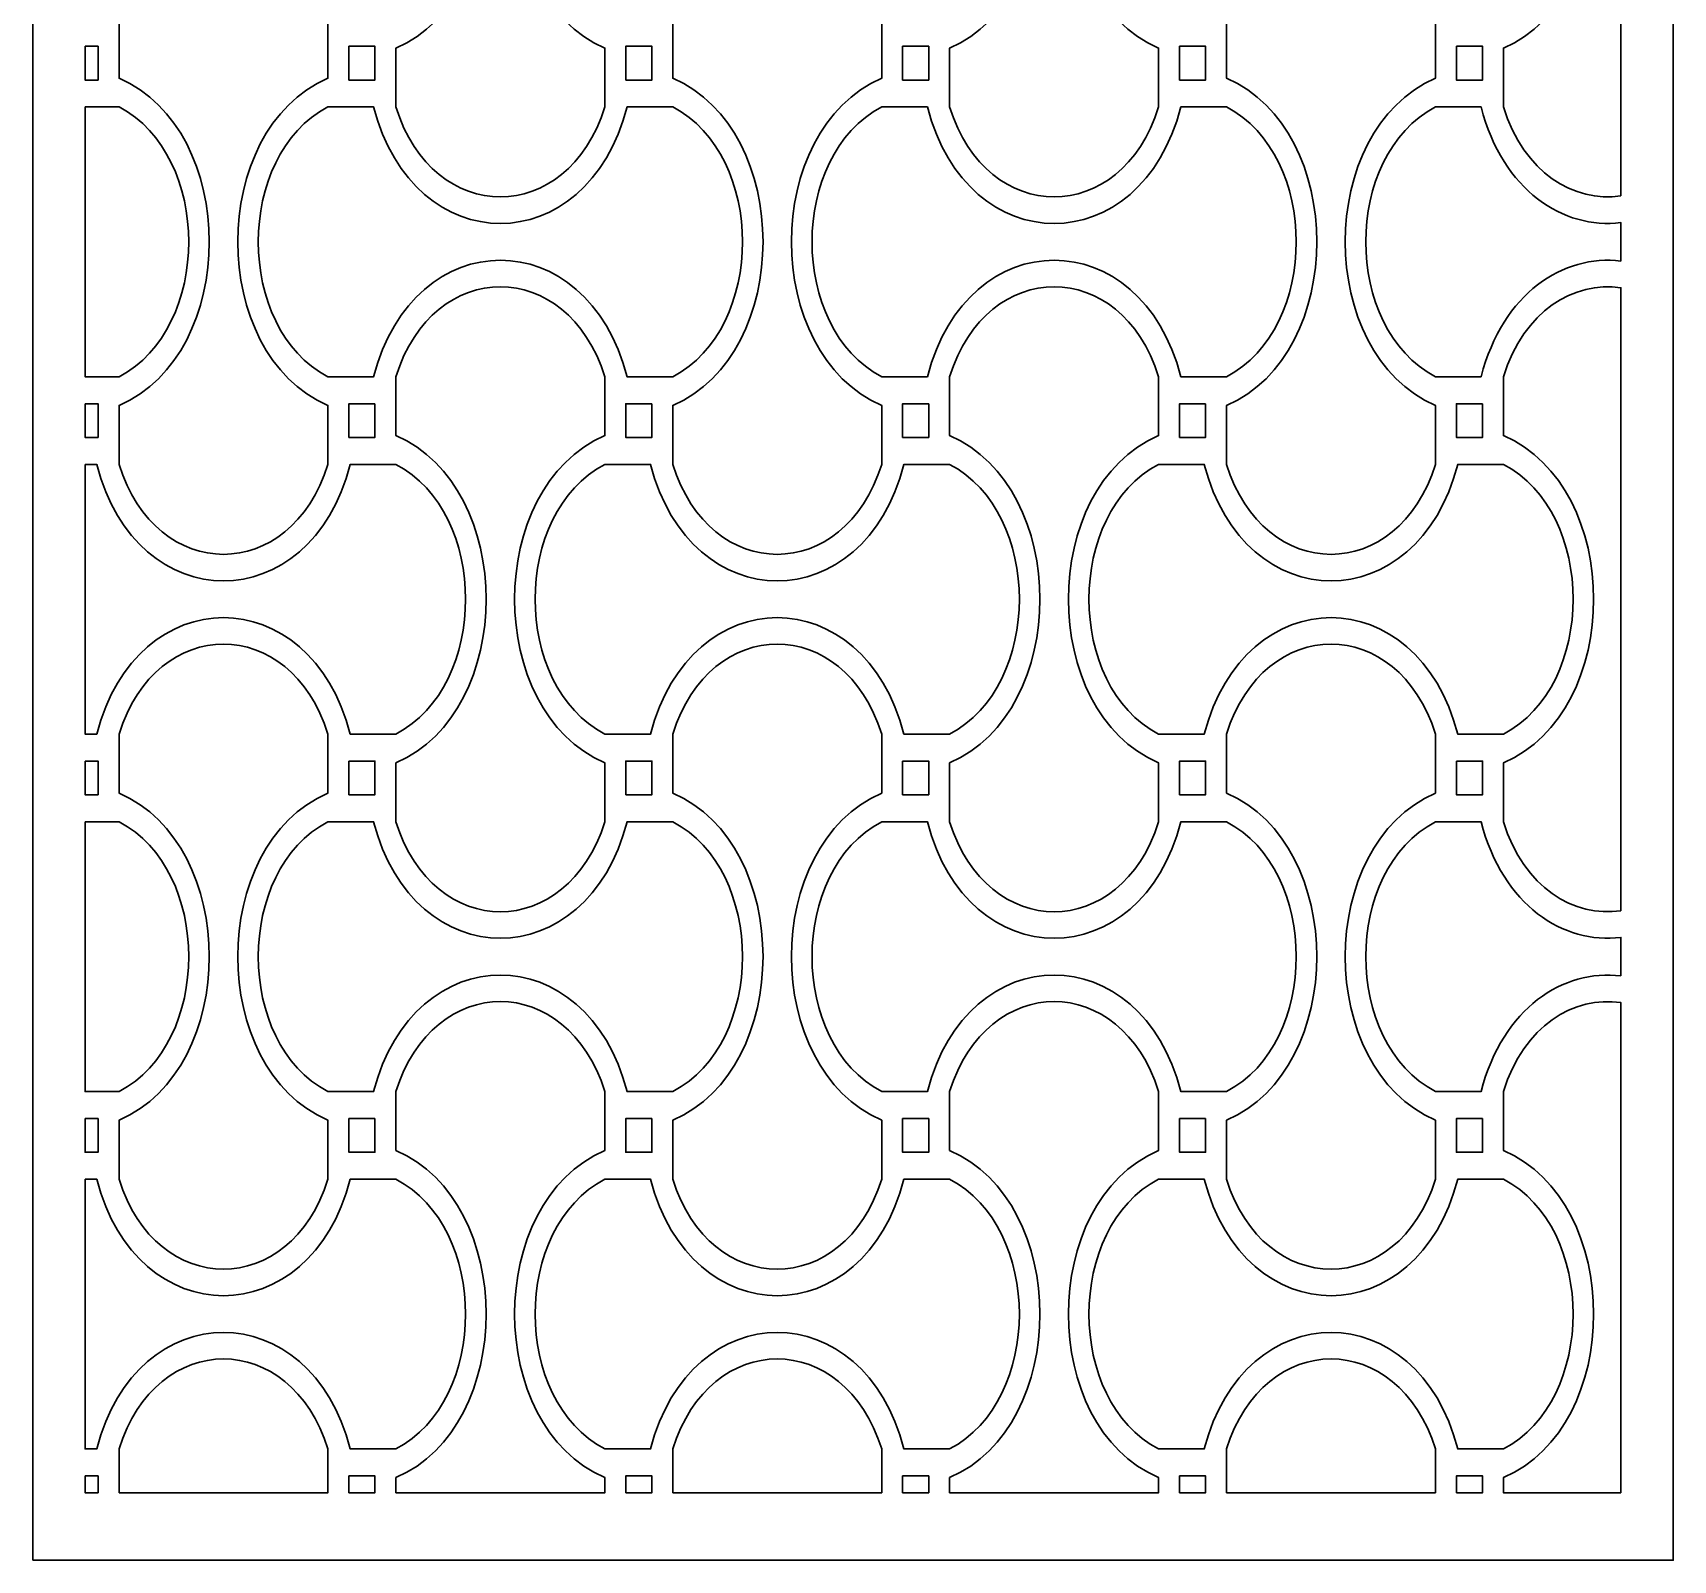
# Model space of a CAD drawing. Header units: centimetres. Extents: x -27 to -22.3, y -9 to 9.
# Drawn here: x -26.999 to -22.266, y -9 to -4.592 of the extents above; entities that cross this region are included whole.
import ezdxf

# ---------------------------------------------------------------- set-up
doc = ezdxf.new("R2010")
doc.units = ezdxf.units.CM
doc.header["$MEASUREMENT"] = 0
doc.layers.add('layer 1', color=7, linetype='Continuous')

msp = doc.modelspace()

# ---------------------------------------------------------------- linework, layer by layer
at = {"layer": 'layer 1', "color": 250, "lineweight": 30}
for points, knots in [([(-26.99915, -9.00021), (-26.99915, -9.00021), (-26.99915, 9.00076), (-26.99915, 9.00076), (-26.99915, 9.00076), (-26.99915, 9.00076), (-22.26579, 9.00076), (-22.26579, 9.00076), (-22.26579, 9.00076), (-22.26579, 9.00076), (-22.26579, -9.00021), (-22.26579, -9.00021), (-22.26579, -9.00021), (-22.26579, -9.00021), (-26.99915, -9.00021), (-26.99915, -9.00021)], [0, 0, 0, 0, 0.2, 0.2, 0.2, 0.2, 0.4, 0.4, 0.4, 0.4, 0.6, 0.6, 0.6, 0.6, 1, 1, 1, 1]), ([(-25.3485, -4.80647), (-25.3485, -4.80647), (-25.3485, -4.63638), (-25.3485, -4.63638), (-25.3485, -4.63638), (-25.6957, -4.48737), (-25.6957, -3.84118), (-25.3485, -3.69218), (-25.3485, -3.69218), (-25.3485, -3.69218), (-25.3485, -3.52208), (-25.3485, -3.52208), (-25.3485, -3.52208), (-25.45662, -3.17594), (-25.84336, -3.17594), (-25.95148, -3.52208), (-25.95148, -3.52208), (-25.95148, -3.52208), (-25.95148, -3.69218), (-25.95148, -3.69218), (-25.95148, -3.69218), (-25.60428, -3.84118), (-25.60428, -4.48737), (-25.95148, -4.63638), (-25.95148, -4.63638), (-25.95148, -4.63638), (-25.95148, -4.80647), (-25.95148, -4.80647), (-25.95148, -4.80647), (-25.95148, -4.80647), (-25.95148, -4.80647), (-25.95148, -4.80647), (-25.95148, -4.80647), (-25.84336, -5.15261), (-25.45662, -5.15262), (-25.3485, -4.80647)], [0, 0, 0, 0, 0.1, 0.1, 0.1, 0.1, 0.2, 0.2, 0.2, 0.2, 0.3, 0.3, 0.3, 0.3, 0.4, 0.4, 0.4, 0.4, 0.5, 0.5, 0.5, 0.5, 0.6, 0.6, 0.6, 0.6, 0.7, 0.7, 0.7, 0.7, 0.8, 0.8, 0.8, 0.8, 1, 1, 1, 1]), ([(-23.75062, -4.80647), (-23.75062, -4.80647), (-23.75062, -4.63638), (-23.75062, -4.63638), (-23.75062, -4.63638), (-24.09781, -4.48737), (-24.09781, -3.84118), (-23.75062, -3.69218), (-23.75062, -3.69218), (-23.75062, -3.69218), (-23.75062, -3.52208), (-23.75062, -3.52208), (-23.75062, -3.52208), (-23.85874, -3.17594), (-24.24547, -3.17594), (-24.35359, -3.52208), (-24.35359, -3.52208), (-24.35359, -3.52208), (-24.35359, -3.69218), (-24.35359, -3.69218), (-24.35359, -3.69218), (-24.00639, -3.84118), (-24.00639, -4.48737), (-24.35359, -4.63638), (-24.35359, -4.63638), (-24.35359, -4.63638), (-24.35359, -4.80647), (-24.35359, -4.80647), (-24.35359, -4.80647), (-24.35359, -4.80647), (-24.35359, -4.80647), (-24.35359, -4.80647), (-24.35359, -4.80647), (-24.24547, -5.15261), (-23.85874, -5.15262), (-23.75062, -4.80647)], [0, 0, 0, 0, 0.1, 0.1, 0.1, 0.1, 0.2, 0.2, 0.2, 0.2, 0.3, 0.3, 0.3, 0.3, 0.4, 0.4, 0.4, 0.4, 0.5, 0.5, 0.5, 0.5, 0.6, 0.6, 0.6, 0.6, 0.7, 0.7, 0.7, 0.7, 0.8, 0.8, 0.8, 0.8, 1, 1, 1, 1]), ([(-22.41653, -5.06335), (-22.41653, -5.06335), (-22.41653, -3.26521), (-22.41653, -3.26521), (-22.41653, -3.26521), (-22.55203, -3.2458), (-22.69614, -3.3314), (-22.75571, -3.52208), (-22.75571, -3.52208), (-22.75571, -3.52208), (-22.75571, -3.69218), (-22.75571, -3.69218), (-22.75571, -3.69218), (-22.40851, -3.84118), (-22.40851, -4.48737), (-22.75571, -4.63638), (-22.75571, -4.63638), (-22.75571, -4.63638), (-22.75571, -4.80647), (-22.75571, -4.80647), (-22.75571, -4.80647), (-22.75571, -4.80647), (-22.75571, -4.80647), (-22.75571, -4.80647), (-22.75571, -4.80647), (-22.69614, -4.99715), (-22.55203, -5.08276), (-22.41653, -5.06335)], [0, 0, 0, 0, 0.125, 0.125, 0.125, 0.125, 0.25, 0.25, 0.25, 0.25, 0.375, 0.375, 0.375, 0.375, 0.5, 0.5, 0.5, 0.5, 0.625, 0.625, 0.625, 0.625, 0.75, 0.75, 0.75, 0.75, 1, 1, 1, 1]), ([(-26.75042, -4.55349), (-26.75042, -4.55349), (-26.75042, -4.72358), (-26.75042, -4.72358), (-26.75042, -4.72358), (-26.40322, -4.87259), (-26.40322, -5.51878), (-26.75042, -5.66778), (-26.75042, -5.66778), (-26.75042, -5.66778), (-26.75042, -5.83788), (-26.75042, -5.83788), (-26.75042, -5.83788), (-26.6423, -6.18402), (-26.25557, -6.18402), (-26.14745, -5.83788), (-26.14745, -5.83788), (-26.14745, -5.83788), (-26.14745, -5.83788), (-26.14745, -5.83788), (-26.14745, -5.83788), (-26.14745, -5.83788), (-26.14745, -5.66778), (-26.14745, -5.66778), (-26.14745, -5.66778), (-26.49464, -5.51878), (-26.49464, -4.87259), (-26.14745, -4.72358), (-26.14745, -4.72358), (-26.14745, -4.72358), (-26.14745, -4.55349), (-26.14745, -4.55349), (-26.14745, -4.55349), (-26.25557, -4.20734), (-26.6423, -4.20735), (-26.75042, -4.55349)], [0, 0, 0, 0, 0.1, 0.1, 0.1, 0.1, 0.2, 0.2, 0.2, 0.2, 0.3, 0.3, 0.3, 0.3, 0.4, 0.4, 0.4, 0.4, 0.5, 0.5, 0.5, 0.5, 0.6, 0.6, 0.6, 0.6, 0.7, 0.7, 0.7, 0.7, 0.8, 0.8, 0.8, 0.8, 1, 1, 1, 1]), ([(-25.15254, -4.55349), (-25.15254, -4.55349), (-25.15254, -4.72358), (-25.15254, -4.72358), (-25.15254, -4.72358), (-24.80534, -4.87259), (-24.80534, -5.51878), (-25.15254, -5.66778), (-25.15254, -5.66778), (-25.15254, -5.66778), (-25.15254, -5.83788), (-25.15254, -5.83788), (-25.15254, -5.83788), (-25.04442, -6.18402), (-24.65768, -6.18402), (-24.54956, -5.83788), (-24.54956, -5.83788), (-24.54956, -5.83788), (-24.54956, -5.83788), (-24.54956, -5.83788), (-24.54956, -5.83788), (-24.54956, -5.83788), (-24.54956, -5.66778), (-24.54956, -5.66778), (-24.54956, -5.66778), (-24.89676, -5.51878), (-24.89676, -4.87259), (-24.54956, -4.72358), (-24.54956, -4.72358), (-24.54956, -4.72358), (-24.54956, -4.55349), (-24.54956, -4.55349), (-24.54956, -4.55349), (-24.65768, -4.20734), (-25.04442, -4.20735), (-25.15254, -4.55349)], [0, 0, 0, 0, 0.1, 0.1, 0.1, 0.1, 0.2, 0.2, 0.2, 0.2, 0.3, 0.3, 0.3, 0.3, 0.4, 0.4, 0.4, 0.4, 0.5, 0.5, 0.5, 0.5, 0.6, 0.6, 0.6, 0.6, 0.7, 0.7, 0.7, 0.7, 0.8, 0.8, 0.8, 0.8, 1, 1, 1, 1]), ([(-23.55465, -4.55349), (-23.55465, -4.55349), (-23.55465, -4.72358), (-23.55465, -4.72358), (-23.55465, -4.72358), (-23.20745, -4.87259), (-23.20745, -5.51878), (-23.55465, -5.66778), (-23.55465, -5.66778), (-23.55465, -5.66778), (-23.55465, -5.83788), (-23.55465, -5.83788), (-23.55465, -5.83788), (-23.44653, -6.18402), (-23.05979, -6.18402), (-22.95167, -5.83788), (-22.95167, -5.83788), (-22.95167, -5.83788), (-22.95167, -5.83788), (-22.95167, -5.83788), (-22.95167, -5.83788), (-22.95167, -5.83788), (-22.95167, -5.66778), (-22.95167, -5.66778), (-22.95167, -5.66778), (-23.29887, -5.51878), (-23.29887, -4.87259), (-22.95167, -4.72358), (-22.95167, -4.72358), (-22.95167, -4.72358), (-22.95167, -4.55349), (-22.95167, -4.55349), (-22.95167, -4.55349), (-23.05979, -4.20734), (-23.44653, -4.20735), (-23.55465, -4.55349)], [0, 0, 0, 0, 0.1, 0.1, 0.1, 0.1, 0.2, 0.2, 0.2, 0.2, 0.3, 0.3, 0.3, 0.3, 0.4, 0.4, 0.4, 0.4, 0.5, 0.5, 0.5, 0.5, 0.6, 0.6, 0.6, 0.6, 0.7, 0.7, 0.7, 0.7, 0.8, 0.8, 0.8, 0.8, 1, 1, 1, 1]), ([(-26.84841, -4.63133), (-26.84841, -4.63133), (-26.84841, -4.72863), (-26.84841, -4.72863), (-26.84841, -4.72863), (-26.84841, -4.72863), (-26.81072, -4.72863), (-26.81072, -4.72863), (-26.81072, -4.72863), (-26.81072, -4.72863), (-26.81072, -4.63133), (-26.81072, -4.63133), (-26.81072, -4.63133), (-26.81072, -4.63133), (-26.84841, -4.63133), (-26.84841, -4.63133)], [0, 0, 0, 0, 0.2, 0.2, 0.2, 0.2, 0.4, 0.4, 0.4, 0.4, 0.6, 0.6, 0.6, 0.6, 1, 1, 1, 1]), ([(-26.08715, -4.63133), (-26.08715, -4.63133), (-26.08715, -4.72863), (-26.08715, -4.72863), (-26.08715, -4.72863), (-26.08715, -4.72863), (-26.01178, -4.72863), (-26.01178, -4.72863), (-26.01178, -4.72863), (-26.01178, -4.72863), (-26.01178, -4.63133), (-26.01178, -4.63133), (-26.01178, -4.63133), (-26.01178, -4.63133), (-26.08715, -4.63133), (-26.08715, -4.63133)], [0, 0, 0, 0, 0.2, 0.2, 0.2, 0.2, 0.4, 0.4, 0.4, 0.4, 0.6, 0.6, 0.6, 0.6, 1, 1, 1, 1]), ([(-25.28821, -4.72863), (-25.28821, -4.72863), (-25.28821, -4.63133), (-25.28821, -4.63133), (-25.28821, -4.63133), (-25.28821, -4.63133), (-25.21283, -4.63133), (-25.21283, -4.63133), (-25.21283, -4.63133), (-25.21283, -4.63133), (-25.21283, -4.72863), (-25.21283, -4.72863), (-25.21283, -4.72863), (-25.21283, -4.72863), (-25.28821, -4.72863), (-25.28821, -4.72863)], [0, 0, 0, 0, 0.2, 0.2, 0.2, 0.2, 0.4, 0.4, 0.4, 0.4, 0.6, 0.6, 0.6, 0.6, 1, 1, 1, 1]), ([(-24.48926, -4.63133), (-24.48926, -4.63133), (-24.48926, -4.72863), (-24.48926, -4.72863), (-24.48926, -4.72863), (-24.48926, -4.72863), (-24.41389, -4.72863), (-24.41389, -4.72863), (-24.41389, -4.72863), (-24.41389, -4.72863), (-24.41389, -4.63133), (-24.41389, -4.63133), (-24.41389, -4.63133), (-24.41389, -4.63133), (-24.48926, -4.63133), (-24.48926, -4.63133)], [0, 0, 0, 0, 0.2, 0.2, 0.2, 0.2, 0.4, 0.4, 0.4, 0.4, 0.6, 0.6, 0.6, 0.6, 1, 1, 1, 1]), ([(-23.69032, -4.72863), (-23.69032, -4.72863), (-23.69032, -4.63133), (-23.69032, -4.63133), (-23.69032, -4.63133), (-23.69032, -4.63133), (-23.61495, -4.63133), (-23.61495, -4.63133), (-23.61495, -4.63133), (-23.61495, -4.63133), (-23.61495, -4.72863), (-23.61495, -4.72863), (-23.61495, -4.72863), (-23.61495, -4.72863), (-23.69032, -4.72863), (-23.69032, -4.72863)], [0, 0, 0, 0, 0.2, 0.2, 0.2, 0.2, 0.4, 0.4, 0.4, 0.4, 0.6, 0.6, 0.6, 0.6, 1, 1, 1, 1]), ([(-22.89137, -4.63133), (-22.89137, -4.63133), (-22.89137, -4.72863), (-22.89137, -4.72863), (-22.89137, -4.72863), (-22.89137, -4.72863), (-22.816, -4.72863), (-22.816, -4.72863), (-22.816, -4.72863), (-22.816, -4.72863), (-22.816, -4.63133), (-22.816, -4.63133), (-22.816, -4.63133), (-22.816, -4.63133), (-22.89137, -4.63133), (-22.89137, -4.63133)], [0, 0, 0, 0, 0.2, 0.2, 0.2, 0.2, 0.4, 0.4, 0.4, 0.4, 0.6, 0.6, 0.6, 0.6, 1, 1, 1, 1]), ([(-26.84841, -4.80647), (-26.84841, -4.80647), (-26.84841, -5.58489), (-26.84841, -5.58489), (-26.84841, -5.58489), (-26.84841, -5.58489), (-26.75042, -5.58489), (-26.75042, -5.58489), (-26.75042, -5.58489), (-26.4823, -5.44532), (-26.4823, -4.94605), (-26.75042, -4.80647), (-26.75042, -4.80647), (-26.75042, -4.80647), (-26.84841, -4.80647), (-26.84841, -4.80647)], [0, 0, 0, 0, 0.2, 0.2, 0.2, 0.2, 0.4, 0.4, 0.4, 0.4, 0.6, 0.6, 0.6, 0.6, 1, 1, 1, 1]), ([(-25.15254, -4.80647), (-25.15254, -4.80647), (-25.2843, -4.80647), (-25.2843, -4.80647), (-25.2843, -4.80647), (-25.39972, -5.25469), (-25.90026, -5.25469), (-26.01569, -4.80647), (-26.01569, -4.80647), (-26.01569, -4.80647), (-26.14745, -4.80647), (-26.14745, -4.80647), (-26.14745, -4.80647), (-26.41557, -4.94605), (-26.41557, -5.44532), (-26.14745, -5.58489), (-26.14745, -5.58489), (-26.14745, -5.58489), (-26.14745, -5.58489), (-26.14745, -5.58489), (-26.14745, -5.58489), (-26.14745, -5.58489), (-26.01569, -5.58489), (-26.01569, -5.58489), (-26.01569, -5.58489), (-25.90027, -5.13667), (-25.39972, -5.13667), (-25.2843, -5.58489), (-25.2843, -5.58489), (-25.2843, -5.58489), (-25.15254, -5.58489), (-25.15254, -5.58489), (-25.15254, -5.58489), (-24.88441, -5.44532), (-24.88441, -4.94605), (-25.15254, -4.80647)], [0, 0, 0, 0, 0.1, 0.1, 0.1, 0.1, 0.2, 0.2, 0.2, 0.2, 0.3, 0.3, 0.3, 0.3, 0.4, 0.4, 0.4, 0.4, 0.5, 0.5, 0.5, 0.5, 0.6, 0.6, 0.6, 0.6, 0.7, 0.7, 0.7, 0.7, 0.8, 0.8, 0.8, 0.8, 1, 1, 1, 1]), ([(-23.55465, -4.80647), (-23.55465, -4.80647), (-23.68641, -4.80647), (-23.68641, -4.80647), (-23.68641, -4.80647), (-23.80183, -5.25469), (-24.30238, -5.25469), (-24.4178, -4.80647), (-24.4178, -4.80647), (-24.4178, -4.80647), (-24.54956, -4.80647), (-24.54956, -4.80647), (-24.54956, -4.80647), (-24.81769, -4.94605), (-24.81769, -5.44532), (-24.54956, -5.58489), (-24.54956, -5.58489), (-24.54956, -5.58489), (-24.54956, -5.58489), (-24.54956, -5.58489), (-24.54956, -5.58489), (-24.54956, -5.58489), (-24.4178, -5.58489), (-24.4178, -5.58489), (-24.4178, -5.58489), (-24.30238, -5.13667), (-23.80183, -5.13667), (-23.68641, -5.58489), (-23.68641, -5.58489), (-23.68641, -5.58489), (-23.55465, -5.58489), (-23.55465, -5.58489), (-23.55465, -5.58489), (-23.28652, -5.44532), (-23.28652, -4.94605), (-23.55465, -4.80647)], [0, 0, 0, 0, 0.1, 0.1, 0.1, 0.1, 0.2, 0.2, 0.2, 0.2, 0.3, 0.3, 0.3, 0.3, 0.4, 0.4, 0.4, 0.4, 0.5, 0.5, 0.5, 0.5, 0.6, 0.6, 0.6, 0.6, 0.7, 0.7, 0.7, 0.7, 0.8, 0.8, 0.8, 0.8, 1, 1, 1, 1]), ([(-22.41653, -5.25105), (-22.41653, -5.25105), (-22.41653, -5.14032), (-22.41653, -5.14032), (-22.41653, -5.14032), (-22.5824, -5.16015), (-22.75749, -5.04889), (-22.81991, -4.80647), (-22.81991, -4.80647), (-22.81991, -4.80647), (-22.95167, -4.80647), (-22.95167, -4.80647), (-22.95167, -4.80647), (-23.2198, -4.94605), (-23.2198, -5.44532), (-22.95167, -5.58489), (-22.95167, -5.58489), (-22.95167, -5.58489), (-22.95167, -5.58489), (-22.95167, -5.58489), (-22.95167, -5.58489), (-22.95167, -5.58489), (-22.81991, -5.58489), (-22.81991, -5.58489), (-22.81991, -5.58489), (-22.75749, -5.34247), (-22.5824, -5.23122), (-22.41653, -5.25105)], [0, 0, 0, 0, 0.125, 0.125, 0.125, 0.125, 0.25, 0.25, 0.25, 0.25, 0.375, 0.375, 0.375, 0.375, 0.5, 0.5, 0.5, 0.5, 0.625, 0.625, 0.625, 0.625, 0.75, 0.75, 0.75, 0.75, 1, 1, 1, 1]), ([(-25.3485, -6.86929), (-25.3485, -6.86929), (-25.3485, -6.69919), (-25.3485, -6.69919), (-25.3485, -6.69919), (-25.6957, -6.55019), (-25.6957, -5.904), (-25.3485, -5.75499), (-25.3485, -5.75499), (-25.3485, -5.75499), (-25.3485, -5.58489), (-25.3485, -5.58489), (-25.3485, -5.58489), (-25.45662, -5.23875), (-25.84336, -5.23875), (-25.95148, -5.58489), (-25.95148, -5.58489), (-25.95148, -5.58489), (-25.95148, -5.75499), (-25.95148, -5.75499), (-25.95148, -5.75499), (-25.60428, -5.904), (-25.60428, -6.55018), (-25.95148, -6.69919), (-25.95148, -6.69919), (-25.95148, -6.69919), (-25.95148, -6.86929), (-25.95148, -6.86929), (-25.95148, -6.86929), (-25.95148, -6.86929), (-25.95148, -6.86929), (-25.95148, -6.86929), (-25.95148, -6.86929), (-25.84336, -7.21543), (-25.45662, -7.21543), (-25.3485, -6.86929)], [0, 0, 0, 0, 0.1, 0.1, 0.1, 0.1, 0.2, 0.2, 0.2, 0.2, 0.3, 0.3, 0.3, 0.3, 0.4, 0.4, 0.4, 0.4, 0.5, 0.5, 0.5, 0.5, 0.6, 0.6, 0.6, 0.6, 0.7, 0.7, 0.7, 0.7, 0.8, 0.8, 0.8, 0.8, 1, 1, 1, 1]), ([(-23.75062, -6.86929), (-23.75062, -6.86929), (-23.75062, -6.69919), (-23.75062, -6.69919), (-23.75062, -6.69919), (-24.09781, -6.55018), (-24.09781, -5.904), (-23.75062, -5.75499), (-23.75062, -5.75499), (-23.75062, -5.75499), (-23.75062, -5.58489), (-23.75062, -5.58489), (-23.75062, -5.58489), (-23.85874, -5.23875), (-24.24547, -5.23875), (-24.35359, -5.58489), (-24.35359, -5.58489), (-24.35359, -5.58489), (-24.35359, -5.75499), (-24.35359, -5.75499), (-24.35359, -5.75499), (-24.00639, -5.904), (-24.00639, -6.55018), (-24.35359, -6.69919), (-24.35359, -6.69919), (-24.35359, -6.69919), (-24.35359, -6.86929), (-24.35359, -6.86929), (-24.35359, -6.86929), (-24.35359, -6.86929), (-24.35359, -6.86929), (-24.35359, -6.86929), (-24.35359, -6.86929), (-24.24547, -7.21543), (-23.85874, -7.21543), (-23.75062, -6.86929)], [0, 0, 0, 0, 0.1, 0.1, 0.1, 0.1, 0.2, 0.2, 0.2, 0.2, 0.3, 0.3, 0.3, 0.3, 0.4, 0.4, 0.4, 0.4, 0.5, 0.5, 0.5, 0.5, 0.6, 0.6, 0.6, 0.6, 0.7, 0.7, 0.7, 0.7, 0.8, 0.8, 0.8, 0.8, 1, 1, 1, 1]), ([(-22.41653, -7.12616), (-22.41653, -7.12616), (-22.41653, -5.32803), (-22.41653, -5.32803), (-22.41653, -5.32803), (-22.55203, -5.30861), (-22.69614, -5.39421), (-22.75571, -5.58489), (-22.75571, -5.58489), (-22.75571, -5.58489), (-22.75571, -5.75499), (-22.75571, -5.75499), (-22.75571, -5.75499), (-22.40851, -5.904), (-22.40851, -6.55018), (-22.75571, -6.69919), (-22.75571, -6.69919), (-22.75571, -6.69919), (-22.75571, -6.86929), (-22.75571, -6.86929), (-22.75571, -6.86929), (-22.75571, -6.86929), (-22.75571, -6.86929), (-22.75571, -6.86929), (-22.75571, -6.86929), (-22.69614, -7.05997), (-22.55203, -7.14557), (-22.41653, -7.12616)], [0, 0, 0, 0, 0.125, 0.125, 0.125, 0.125, 0.25, 0.25, 0.25, 0.25, 0.375, 0.375, 0.375, 0.375, 0.5, 0.5, 0.5, 0.5, 0.625, 0.625, 0.625, 0.625, 0.75, 0.75, 0.75, 0.75, 1, 1, 1, 1]), ([(-26.84841, -5.66274), (-26.84841, -5.66274), (-26.84841, -5.76004), (-26.84841, -5.76004), (-26.84841, -5.76004), (-26.84841, -5.76004), (-26.81072, -5.76004), (-26.81072, -5.76004), (-26.81072, -5.76004), (-26.81072, -5.76004), (-26.81072, -5.66274), (-26.81072, -5.66274), (-26.81072, -5.66274), (-26.81072, -5.66274), (-26.84841, -5.66274), (-26.84841, -5.66274)], [0, 0, 0, 0, 0.2, 0.2, 0.2, 0.2, 0.4, 0.4, 0.4, 0.4, 0.6, 0.6, 0.6, 0.6, 1, 1, 1, 1]), ([(-26.01178, -5.66274), (-26.01178, -5.66274), (-26.01178, -5.76004), (-26.01178, -5.76004), (-26.01178, -5.76004), (-26.01178, -5.76004), (-26.08715, -5.76004), (-26.08715, -5.76004), (-26.08715, -5.76004), (-26.08715, -5.76004), (-26.08715, -5.66274), (-26.08715, -5.66274), (-26.08715, -5.66274), (-26.08715, -5.66274), (-26.01178, -5.66274), (-26.01178, -5.66274)], [0, 0, 0, 0, 0.2, 0.2, 0.2, 0.2, 0.4, 0.4, 0.4, 0.4, 0.6, 0.6, 0.6, 0.6, 1, 1, 1, 1]), ([(-25.21283, -5.66274), (-25.21283, -5.66274), (-25.28821, -5.66274), (-25.28821, -5.66274), (-25.28821, -5.66274), (-25.28821, -5.66274), (-25.28821, -5.76004), (-25.28821, -5.76004), (-25.28821, -5.76004), (-25.28821, -5.76004), (-25.21283, -5.76004), (-25.21283, -5.76004), (-25.21283, -5.76004), (-25.21283, -5.76004), (-25.21283, -5.66274), (-25.21283, -5.66274)], [0, 0, 0, 0, 0.2, 0.2, 0.2, 0.2, 0.4, 0.4, 0.4, 0.4, 0.6, 0.6, 0.6, 0.6, 1, 1, 1, 1]), ([(-24.41389, -5.66274), (-24.41389, -5.66274), (-24.41389, -5.76004), (-24.41389, -5.76004), (-24.41389, -5.76004), (-24.41389, -5.76004), (-24.48926, -5.76004), (-24.48926, -5.76004), (-24.48926, -5.76004), (-24.48926, -5.76004), (-24.48926, -5.66274), (-24.48926, -5.66274), (-24.48926, -5.66274), (-24.48926, -5.66274), (-24.41389, -5.66274), (-24.41389, -5.66274)], [0, 0, 0, 0, 0.2, 0.2, 0.2, 0.2, 0.4, 0.4, 0.4, 0.4, 0.6, 0.6, 0.6, 0.6, 1, 1, 1, 1]), ([(-23.61495, -5.66274), (-23.61495, -5.66274), (-23.69032, -5.66274), (-23.69032, -5.66274), (-23.69032, -5.66274), (-23.69032, -5.66274), (-23.69032, -5.76004), (-23.69032, -5.76004), (-23.69032, -5.76004), (-23.69032, -5.76004), (-23.61495, -5.76004), (-23.61495, -5.76004), (-23.61495, -5.76004), (-23.61495, -5.76004), (-23.61495, -5.66274), (-23.61495, -5.66274)], [0, 0, 0, 0, 0.2, 0.2, 0.2, 0.2, 0.4, 0.4, 0.4, 0.4, 0.6, 0.6, 0.6, 0.6, 1, 1, 1, 1]), ([(-22.816, -5.66274), (-22.816, -5.66274), (-22.816, -5.76004), (-22.816, -5.76004), (-22.816, -5.76004), (-22.816, -5.76004), (-22.89137, -5.76004), (-22.89137, -5.76004), (-22.89137, -5.76004), (-22.89137, -5.76004), (-22.89137, -5.66274), (-22.89137, -5.66274), (-22.89137, -5.66274), (-22.89137, -5.66274), (-22.816, -5.66274), (-22.816, -5.66274)], [0, 0, 0, 0, 0.2, 0.2, 0.2, 0.2, 0.4, 0.4, 0.4, 0.4, 0.6, 0.6, 0.6, 0.6, 1, 1, 1, 1]), ([(-26.84841, -5.83788), (-26.84841, -5.83788), (-26.84841, -6.6163), (-26.84841, -6.6163), (-26.84841, -6.6163), (-26.84841, -6.6163), (-26.81463, -6.6163), (-26.81463, -6.6163), (-26.81463, -6.6163), (-26.69921, -6.16808), (-26.19866, -6.16808), (-26.08324, -6.6163), (-26.08324, -6.6163), (-26.08324, -6.6163), (-25.95148, -6.6163), (-25.95148, -6.6163), (-25.95148, -6.6163), (-25.68335, -6.47672), (-25.68335, -5.97746), (-25.95148, -5.83788), (-25.95148, -5.83788), (-25.95148, -5.83788), (-26.08324, -5.83788), (-26.08324, -5.83788), (-26.08324, -5.83788), (-26.19866, -6.2861), (-26.69921, -6.2861), (-26.81463, -5.83788), (-26.81463, -5.83788), (-26.81463, -5.83788), (-26.84841, -5.83788), (-26.84841, -5.83788)], [0, 0, 0, 0, 0.1111111, 0.1111111, 0.1111111, 0.1111111, 0.2222222, 0.2222222, 0.2222222, 0.2222222, 0.3333333, 0.3333333, 0.3333333, 0.3333333, 0.4444444, 0.4444444, 0.4444444, 0.4444444, 0.5555556, 0.5555556, 0.5555556, 0.5555556, 0.6666667, 0.6666667, 0.6666667, 0.6666667, 0.7777778, 0.7777778, 0.7777778, 0.7777778, 1, 1, 1, 1]), ([(-25.3485, -6.6163), (-25.3485, -6.6163), (-25.21674, -6.6163), (-25.21674, -6.6163), (-25.21674, -6.6163), (-25.10132, -6.16808), (-24.60077, -6.16808), (-24.48535, -6.6163), (-24.48535, -6.6163), (-24.48535, -6.6163), (-24.35359, -6.6163), (-24.35359, -6.6163), (-24.35359, -6.6163), (-24.08547, -6.47672), (-24.08547, -5.97746), (-24.35359, -5.83788), (-24.35359, -5.83788), (-24.35359, -5.83788), (-24.48535, -5.83788), (-24.48535, -5.83788), (-24.48535, -5.83788), (-24.60077, -6.2861), (-25.10132, -6.2861), (-25.21674, -5.83788), (-25.21674, -5.83788), (-25.21674, -5.83788), (-25.3485, -5.83788), (-25.3485, -5.83788), (-25.3485, -5.83788), (-25.3485, -5.83788), (-25.3485, -5.83788), (-25.3485, -5.83788), (-25.3485, -5.83788), (-25.61663, -5.97746), (-25.61663, -6.47672), (-25.3485, -6.6163)], [0, 0, 0, 0, 0.1, 0.1, 0.1, 0.1, 0.2, 0.2, 0.2, 0.2, 0.3, 0.3, 0.3, 0.3, 0.4, 0.4, 0.4, 0.4, 0.5, 0.5, 0.5, 0.5, 0.6, 0.6, 0.6, 0.6, 0.7, 0.7, 0.7, 0.7, 0.8, 0.8, 0.8, 0.8, 1, 1, 1, 1]), ([(-23.75062, -6.6163), (-23.75062, -6.6163), (-23.61886, -6.6163), (-23.61886, -6.6163), (-23.61886, -6.6163), (-23.50343, -6.16808), (-23.00289, -6.16808), (-22.88746, -6.6163), (-22.88746, -6.6163), (-22.88746, -6.6163), (-22.75571, -6.6163), (-22.75571, -6.6163), (-22.75571, -6.6163), (-22.48758, -6.47672), (-22.48758, -5.97746), (-22.75571, -5.83788), (-22.75571, -5.83788), (-22.75571, -5.83788), (-22.88746, -5.83788), (-22.88746, -5.83788), (-22.88746, -5.83788), (-23.00289, -6.2861), (-23.50343, -6.2861), (-23.61886, -5.83788), (-23.61886, -5.83788), (-23.61886, -5.83788), (-23.75062, -5.83788), (-23.75062, -5.83788), (-23.75062, -5.83788), (-23.75062, -5.83788), (-23.75062, -5.83788), (-23.75062, -5.83788), (-23.75062, -5.83788), (-24.01874, -5.97746), (-24.01874, -6.47672), (-23.75062, -6.6163)], [0, 0, 0, 0, 0.1, 0.1, 0.1, 0.1, 0.2, 0.2, 0.2, 0.2, 0.3, 0.3, 0.3, 0.3, 0.4, 0.4, 0.4, 0.4, 0.5, 0.5, 0.5, 0.5, 0.6, 0.6, 0.6, 0.6, 0.7, 0.7, 0.7, 0.7, 0.8, 0.8, 0.8, 0.8, 1, 1, 1, 1]), ([(-26.75042, -6.6163), (-26.75042, -6.6163), (-26.75042, -6.7864), (-26.75042, -6.7864), (-26.75042, -6.7864), (-26.40322, -6.9354), (-26.40322, -7.58159), (-26.75042, -7.7306), (-26.75042, -7.7306), (-26.75042, -7.7306), (-26.75042, -7.9007), (-26.75042, -7.9007), (-26.75042, -7.9007), (-26.6423, -8.24684), (-26.25557, -8.24684), (-26.14745, -7.9007), (-26.14745, -7.9007), (-26.14745, -7.9007), (-26.14745, -7.9007), (-26.14745, -7.9007), (-26.14745, -7.9007), (-26.14745, -7.9007), (-26.14745, -7.7306), (-26.14745, -7.7306), (-26.14745, -7.7306), (-26.49464, -7.58159), (-26.49464, -6.9354), (-26.14745, -6.7864), (-26.14745, -6.7864), (-26.14745, -6.7864), (-26.14745, -6.6163), (-26.14745, -6.6163), (-26.14745, -6.6163), (-26.25557, -6.27016), (-26.6423, -6.27016), (-26.75042, -6.6163)], [0, 0, 0, 0, 0.1, 0.1, 0.1, 0.1, 0.2, 0.2, 0.2, 0.2, 0.3, 0.3, 0.3, 0.3, 0.4, 0.4, 0.4, 0.4, 0.5, 0.5, 0.5, 0.5, 0.6, 0.6, 0.6, 0.6, 0.7, 0.7, 0.7, 0.7, 0.8, 0.8, 0.8, 0.8, 1, 1, 1, 1]), ([(-25.15254, -6.6163), (-25.15254, -6.6163), (-25.15254, -6.7864), (-25.15254, -6.7864), (-25.15254, -6.7864), (-24.80534, -6.9354), (-24.80534, -7.58159), (-25.15254, -7.7306), (-25.15254, -7.7306), (-25.15254, -7.7306), (-25.15254, -7.9007), (-25.15254, -7.9007), (-25.15254, -7.9007), (-25.04442, -8.24684), (-24.65768, -8.24684), (-24.54956, -7.9007), (-24.54956, -7.9007), (-24.54956, -7.9007), (-24.54956, -7.9007), (-24.54956, -7.9007), (-24.54956, -7.9007), (-24.54956, -7.9007), (-24.54956, -7.7306), (-24.54956, -7.7306), (-24.54956, -7.7306), (-24.89676, -7.58159), (-24.89676, -6.9354), (-24.54956, -6.7864), (-24.54956, -6.7864), (-24.54956, -6.7864), (-24.54956, -6.6163), (-24.54956, -6.6163), (-24.54956, -6.6163), (-24.65768, -6.27016), (-25.04442, -6.27016), (-25.15254, -6.6163)], [0, 0, 0, 0, 0.1, 0.1, 0.1, 0.1, 0.2, 0.2, 0.2, 0.2, 0.3, 0.3, 0.3, 0.3, 0.4, 0.4, 0.4, 0.4, 0.5, 0.5, 0.5, 0.5, 0.6, 0.6, 0.6, 0.6, 0.7, 0.7, 0.7, 0.7, 0.8, 0.8, 0.8, 0.8, 1, 1, 1, 1]), ([(-23.55465, -6.6163), (-23.55465, -6.6163), (-23.55465, -6.7864), (-23.55465, -6.7864), (-23.55465, -6.7864), (-23.20745, -6.9354), (-23.20745, -7.58159), (-23.55465, -7.7306), (-23.55465, -7.7306), (-23.55465, -7.7306), (-23.55465, -7.9007), (-23.55465, -7.9007), (-23.55465, -7.9007), (-23.44653, -8.24684), (-23.05979, -8.24684), (-22.95167, -7.9007), (-22.95167, -7.9007), (-22.95167, -7.9007), (-22.95167, -7.9007), (-22.95167, -7.9007), (-22.95167, -7.9007), (-22.95167, -7.9007), (-22.95167, -7.7306), (-22.95167, -7.7306), (-22.95167, -7.7306), (-23.29887, -7.58159), (-23.29887, -6.9354), (-22.95167, -6.7864), (-22.95167, -6.7864), (-22.95167, -6.7864), (-22.95167, -6.6163), (-22.95167, -6.6163), (-22.95167, -6.6163), (-23.05979, -6.27016), (-23.44653, -6.27016), (-23.55465, -6.6163)], [0, 0, 0, 0, 0.1, 0.1, 0.1, 0.1, 0.2, 0.2, 0.2, 0.2, 0.3, 0.3, 0.3, 0.3, 0.4, 0.4, 0.4, 0.4, 0.5, 0.5, 0.5, 0.5, 0.6, 0.6, 0.6, 0.6, 0.7, 0.7, 0.7, 0.7, 0.8, 0.8, 0.8, 0.8, 1, 1, 1, 1]), ([(-26.84841, -6.69414), (-26.84841, -6.69414), (-26.84841, -6.79145), (-26.84841, -6.79145), (-26.84841, -6.79145), (-26.84841, -6.79145), (-26.81072, -6.79145), (-26.81072, -6.79145), (-26.81072, -6.79145), (-26.81072, -6.79145), (-26.81072, -6.69414), (-26.81072, -6.69414), (-26.81072, -6.69414), (-26.81072, -6.69414), (-26.84841, -6.69414), (-26.84841, -6.69414)], [0, 0, 0, 0, 0.2, 0.2, 0.2, 0.2, 0.4, 0.4, 0.4, 0.4, 0.6, 0.6, 0.6, 0.6, 1, 1, 1, 1]), ([(-26.08715, -6.69414), (-26.08715, -6.69414), (-26.08715, -6.79145), (-26.08715, -6.79145), (-26.08715, -6.79145), (-26.08715, -6.79145), (-26.01178, -6.79145), (-26.01178, -6.79145), (-26.01178, -6.79145), (-26.01178, -6.79145), (-26.01178, -6.69414), (-26.01178, -6.69414), (-26.01178, -6.69414), (-26.01178, -6.69414), (-26.08715, -6.69414), (-26.08715, -6.69414)], [0, 0, 0, 0, 0.2, 0.2, 0.2, 0.2, 0.4, 0.4, 0.4, 0.4, 0.6, 0.6, 0.6, 0.6, 1, 1, 1, 1]), ([(-25.28821, -6.79145), (-25.28821, -6.79145), (-25.28821, -6.69414), (-25.28821, -6.69414), (-25.28821, -6.69414), (-25.28821, -6.69414), (-25.21283, -6.69414), (-25.21283, -6.69414), (-25.21283, -6.69414), (-25.21283, -6.69414), (-25.21283, -6.79145), (-25.21283, -6.79145), (-25.21283, -6.79145), (-25.21283, -6.79145), (-25.28821, -6.79145), (-25.28821, -6.79145)], [0, 0, 0, 0, 0.2, 0.2, 0.2, 0.2, 0.4, 0.4, 0.4, 0.4, 0.6, 0.6, 0.6, 0.6, 1, 1, 1, 1]), ([(-24.48926, -6.69414), (-24.48926, -6.69414), (-24.48926, -6.79145), (-24.48926, -6.79145), (-24.48926, -6.79145), (-24.48926, -6.79145), (-24.41389, -6.79145), (-24.41389, -6.79145), (-24.41389, -6.79145), (-24.41389, -6.79145), (-24.41389, -6.69414), (-24.41389, -6.69414), (-24.41389, -6.69414), (-24.41389, -6.69414), (-24.48926, -6.69414), (-24.48926, -6.69414)], [0, 0, 0, 0, 0.2, 0.2, 0.2, 0.2, 0.4, 0.4, 0.4, 0.4, 0.6, 0.6, 0.6, 0.6, 1, 1, 1, 1]), ([(-23.69032, -6.79145), (-23.69032, -6.79145), (-23.69032, -6.69414), (-23.69032, -6.69414), (-23.69032, -6.69414), (-23.69032, -6.69414), (-23.61495, -6.69414), (-23.61495, -6.69414), (-23.61495, -6.69414), (-23.61495, -6.69414), (-23.61495, -6.79145), (-23.61495, -6.79145), (-23.61495, -6.79145), (-23.61495, -6.79145), (-23.69032, -6.79145), (-23.69032, -6.79145)], [0, 0, 0, 0, 0.2, 0.2, 0.2, 0.2, 0.4, 0.4, 0.4, 0.4, 0.6, 0.6, 0.6, 0.6, 1, 1, 1, 1]), ([(-22.89137, -6.69414), (-22.89137, -6.69414), (-22.89137, -6.79145), (-22.89137, -6.79145), (-22.89137, -6.79145), (-22.89137, -6.79145), (-22.816, -6.79145), (-22.816, -6.79145), (-22.816, -6.79145), (-22.816, -6.79145), (-22.816, -6.69414), (-22.816, -6.69414), (-22.816, -6.69414), (-22.816, -6.69414), (-22.89137, -6.69414), (-22.89137, -6.69414)], [0, 0, 0, 0, 0.2, 0.2, 0.2, 0.2, 0.4, 0.4, 0.4, 0.4, 0.6, 0.6, 0.6, 0.6, 1, 1, 1, 1]), ([(-26.84841, -6.86929), (-26.84841, -6.86929), (-26.84841, -7.64771), (-26.84841, -7.64771), (-26.84841, -7.64771), (-26.84841, -7.64771), (-26.75042, -7.64771), (-26.75042, -7.64771), (-26.75042, -7.64771), (-26.4823, -7.50813), (-26.4823, -7.00887), (-26.75042, -6.86929), (-26.75042, -6.86929), (-26.75042, -6.86929), (-26.84841, -6.86929), (-26.84841, -6.86929)], [0, 0, 0, 0, 0.2, 0.2, 0.2, 0.2, 0.4, 0.4, 0.4, 0.4, 0.6, 0.6, 0.6, 0.6, 1, 1, 1, 1]), ([(-25.15254, -6.86929), (-25.15254, -6.86929), (-25.2843, -6.86929), (-25.2843, -6.86929), (-25.2843, -6.86929), (-25.39972, -7.31751), (-25.90026, -7.31751), (-26.01569, -6.86929), (-26.01569, -6.86929), (-26.01569, -6.86929), (-26.14745, -6.86929), (-26.14745, -6.86929), (-26.14745, -6.86929), (-26.41557, -7.00887), (-26.41557, -7.50813), (-26.14745, -7.64771), (-26.14745, -7.64771), (-26.14745, -7.64771), (-26.14745, -7.64771), (-26.14745, -7.64771), (-26.14745, -7.64771), (-26.14745, -7.64771), (-26.01569, -7.64771), (-26.01569, -7.64771), (-26.01569, -7.64771), (-25.90027, -7.19949), (-25.39972, -7.19949), (-25.2843, -7.64771), (-25.2843, -7.64771), (-25.2843, -7.64771), (-25.15254, -7.64771), (-25.15254, -7.64771), (-25.15254, -7.64771), (-24.88441, -7.50813), (-24.88441, -7.00887), (-25.15254, -6.86929)], [0, 0, 0, 0, 0.1, 0.1, 0.1, 0.1, 0.2, 0.2, 0.2, 0.2, 0.3, 0.3, 0.3, 0.3, 0.4, 0.4, 0.4, 0.4, 0.5, 0.5, 0.5, 0.5, 0.6, 0.6, 0.6, 0.6, 0.7, 0.7, 0.7, 0.7, 0.8, 0.8, 0.8, 0.8, 1, 1, 1, 1]), ([(-23.55465, -6.86929), (-23.55465, -6.86929), (-23.68641, -6.86929), (-23.68641, -6.86929), (-23.68641, -6.86929), (-23.80183, -7.31751), (-24.30238, -7.31751), (-24.4178, -6.86929), (-24.4178, -6.86929), (-24.4178, -6.86929), (-24.54956, -6.86929), (-24.54956, -6.86929), (-24.54956, -6.86929), (-24.81769, -7.00887), (-24.81769, -7.50813), (-24.54956, -7.64771), (-24.54956, -7.64771), (-24.54956, -7.64771), (-24.54956, -7.64771), (-24.54956, -7.64771), (-24.54956, -7.64771), (-24.54956, -7.64771), (-24.4178, -7.64771), (-24.4178, -7.64771), (-24.4178, -7.64771), (-24.30238, -7.19949), (-23.80183, -7.19949), (-23.68641, -7.64771), (-23.68641, -7.64771), (-23.68641, -7.64771), (-23.55465, -7.64771), (-23.55465, -7.64771), (-23.55465, -7.64771), (-23.28652, -7.50813), (-23.28652, -7.00887), (-23.55465, -6.86929)], [0, 0, 0, 0, 0.1, 0.1, 0.1, 0.1, 0.2, 0.2, 0.2, 0.2, 0.3, 0.3, 0.3, 0.3, 0.4, 0.4, 0.4, 0.4, 0.5, 0.5, 0.5, 0.5, 0.6, 0.6, 0.6, 0.6, 0.7, 0.7, 0.7, 0.7, 0.8, 0.8, 0.8, 0.8, 1, 1, 1, 1]), ([(-22.41653, -7.31387), (-22.41653, -7.31387), (-22.41653, -7.20314), (-22.41653, -7.20314), (-22.41653, -7.20314), (-22.5824, -7.22297), (-22.75749, -7.11171), (-22.81991, -6.86929), (-22.81991, -6.86929), (-22.81991, -6.86929), (-22.95167, -6.86929), (-22.95167, -6.86929), (-22.95167, -6.86929), (-23.2198, -7.00887), (-23.2198, -7.50813), (-22.95167, -7.64771), (-22.95167, -7.64771), (-22.95167, -7.64771), (-22.95167, -7.64771), (-22.95167, -7.64771), (-22.95167, -7.64771), (-22.95167, -7.64771), (-22.81991, -7.64771), (-22.81991, -7.64771), (-22.81991, -7.64771), (-22.75749, -7.40529), (-22.5824, -7.29403), (-22.41653, -7.31387)], [0, 0, 0, 0, 0.125, 0.125, 0.125, 0.125, 0.25, 0.25, 0.25, 0.25, 0.375, 0.375, 0.375, 0.375, 0.5, 0.5, 0.5, 0.5, 0.625, 0.625, 0.625, 0.625, 0.75, 0.75, 0.75, 0.75, 1, 1, 1, 1]), ([(-25.95148, -8.80561), (-25.95148, -8.80561), (-25.3485, -8.80561), (-25.3485, -8.80561), (-25.3485, -8.80561), (-25.3485, -8.80561), (-25.3485, -8.76201), (-25.3485, -8.76201), (-25.3485, -8.76201), (-25.6957, -8.613), (-25.6957, -7.96681), (-25.3485, -7.81781), (-25.3485, -7.81781), (-25.3485, -7.81781), (-25.3485, -7.64771), (-25.3485, -7.64771), (-25.3485, -7.64771), (-25.45662, -7.30157), (-25.84336, -7.30157), (-25.95148, -7.64771), (-25.95148, -7.64771), (-25.95148, -7.64771), (-25.95148, -7.81781), (-25.95148, -7.81781), (-25.95148, -7.81781), (-25.60428, -7.96681), (-25.60428, -8.613), (-25.95148, -8.76201), (-25.95148, -8.76201), (-25.95148, -8.76201), (-25.95148, -8.80561), (-25.95148, -8.80561)], [0, 0, 0, 0, 0.1111111, 0.1111111, 0.1111111, 0.1111111, 0.2222222, 0.2222222, 0.2222222, 0.2222222, 0.3333333, 0.3333333, 0.3333333, 0.3333333, 0.4444444, 0.4444444, 0.4444444, 0.4444444, 0.5555556, 0.5555556, 0.5555556, 0.5555556, 0.6666667, 0.6666667, 0.6666667, 0.6666667, 0.7777778, 0.7777778, 0.7777778, 0.7777778, 1, 1, 1, 1]), ([(-24.35359, -8.80561), (-24.35359, -8.80561), (-23.75062, -8.80561), (-23.75062, -8.80561), (-23.75062, -8.80561), (-23.75062, -8.80561), (-23.75062, -8.76201), (-23.75062, -8.76201), (-23.75062, -8.76201), (-24.09781, -8.613), (-24.09781, -7.96681), (-23.75062, -7.81781), (-23.75062, -7.81781), (-23.75062, -7.81781), (-23.75062, -7.64771), (-23.75062, -7.64771), (-23.75062, -7.64771), (-23.85874, -7.30157), (-24.24547, -7.30157), (-24.35359, -7.64771), (-24.35359, -7.64771), (-24.35359, -7.64771), (-24.35359, -7.81781), (-24.35359, -7.81781), (-24.35359, -7.81781), (-24.00639, -7.96681), (-24.00639, -8.613), (-24.35359, -8.76201), (-24.35359, -8.76201), (-24.35359, -8.76201), (-24.35359, -8.80561), (-24.35359, -8.80561)], [0, 0, 0, 0, 0.1111111, 0.1111111, 0.1111111, 0.1111111, 0.2222222, 0.2222222, 0.2222222, 0.2222222, 0.3333333, 0.3333333, 0.3333333, 0.3333333, 0.4444444, 0.4444444, 0.4444444, 0.4444444, 0.5555556, 0.5555556, 0.5555556, 0.5555556, 0.6666667, 0.6666667, 0.6666667, 0.6666667, 0.7777778, 0.7777778, 0.7777778, 0.7777778, 1, 1, 1, 1]), ([(-22.41653, -8.80561), (-22.41653, -8.80561), (-22.41653, -7.39084), (-22.41653, -7.39084), (-22.41653, -7.39084), (-22.55203, -7.37143), (-22.69614, -7.45703), (-22.75571, -7.64771), (-22.75571, -7.64771), (-22.75571, -7.64771), (-22.75571, -7.81781), (-22.75571, -7.81781), (-22.75571, -7.81781), (-22.40851, -7.96681), (-22.40851, -8.613), (-22.75571, -8.76201), (-22.75571, -8.76201), (-22.75571, -8.76201), (-22.75571, -8.80561), (-22.75571, -8.80561), (-22.75571, -8.80561), (-22.75571, -8.80561), (-22.41653, -8.80561), (-22.41653, -8.80561)], [0, 0, 0, 0, 0.1428571, 0.1428571, 0.1428571, 0.1428571, 0.2857143, 0.2857143, 0.2857143, 0.2857143, 0.4285714, 0.4285714, 0.4285714, 0.4285714, 0.5714286, 0.5714286, 0.5714286, 0.5714286, 0.7142857, 0.7142857, 0.7142857, 0.7142857, 1, 1, 1, 1]), ([(-26.84841, -7.72555), (-26.84841, -7.72555), (-26.84841, -7.82285), (-26.84841, -7.82285), (-26.84841, -7.82285), (-26.84841, -7.82285), (-26.81072, -7.82285), (-26.81072, -7.82285), (-26.81072, -7.82285), (-26.81072, -7.82285), (-26.81072, -7.72555), (-26.81072, -7.72555), (-26.81072, -7.72555), (-26.81072, -7.72555), (-26.84841, -7.72555), (-26.84841, -7.72555)], [0, 0, 0, 0, 0.2, 0.2, 0.2, 0.2, 0.4, 0.4, 0.4, 0.4, 0.6, 0.6, 0.6, 0.6, 1, 1, 1, 1]), ([(-26.01178, -7.72555), (-26.01178, -7.72555), (-26.01178, -7.82285), (-26.01178, -7.82285), (-26.01178, -7.82285), (-26.01178, -7.82285), (-26.08715, -7.82285), (-26.08715, -7.82285), (-26.08715, -7.82285), (-26.08715, -7.82285), (-26.08715, -7.72555), (-26.08715, -7.72555), (-26.08715, -7.72555), (-26.08715, -7.72555), (-26.01178, -7.72555), (-26.01178, -7.72555)], [0, 0, 0, 0, 0.2, 0.2, 0.2, 0.2, 0.4, 0.4, 0.4, 0.4, 0.6, 0.6, 0.6, 0.6, 1, 1, 1, 1]), ([(-25.21283, -7.72555), (-25.21283, -7.72555), (-25.28821, -7.72555), (-25.28821, -7.72555), (-25.28821, -7.72555), (-25.28821, -7.72555), (-25.28821, -7.82285), (-25.28821, -7.82285), (-25.28821, -7.82285), (-25.28821, -7.82285), (-25.21283, -7.82285), (-25.21283, -7.82285), (-25.21283, -7.82285), (-25.21283, -7.82285), (-25.21283, -7.72555), (-25.21283, -7.72555)], [0, 0, 0, 0, 0.2, 0.2, 0.2, 0.2, 0.4, 0.4, 0.4, 0.4, 0.6, 0.6, 0.6, 0.6, 1, 1, 1, 1]), ([(-24.41389, -7.72555), (-24.41389, -7.72555), (-24.41389, -7.82285), (-24.41389, -7.82285), (-24.41389, -7.82285), (-24.41389, -7.82285), (-24.48926, -7.82285), (-24.48926, -7.82285), (-24.48926, -7.82285), (-24.48926, -7.82285), (-24.48926, -7.72555), (-24.48926, -7.72555), (-24.48926, -7.72555), (-24.48926, -7.72555), (-24.41389, -7.72555), (-24.41389, -7.72555)], [0, 0, 0, 0, 0.2, 0.2, 0.2, 0.2, 0.4, 0.4, 0.4, 0.4, 0.6, 0.6, 0.6, 0.6, 1, 1, 1, 1]), ([(-23.61495, -7.72555), (-23.61495, -7.72555), (-23.69032, -7.72555), (-23.69032, -7.72555), (-23.69032, -7.72555), (-23.69032, -7.72555), (-23.69032, -7.82285), (-23.69032, -7.82285), (-23.69032, -7.82285), (-23.69032, -7.82285), (-23.61495, -7.82285), (-23.61495, -7.82285), (-23.61495, -7.82285), (-23.61495, -7.82285), (-23.61495, -7.72555), (-23.61495, -7.72555)], [0, 0, 0, 0, 0.2, 0.2, 0.2, 0.2, 0.4, 0.4, 0.4, 0.4, 0.6, 0.6, 0.6, 0.6, 1, 1, 1, 1]), ([(-22.816, -7.72555), (-22.816, -7.72555), (-22.816, -7.82285), (-22.816, -7.82285), (-22.816, -7.82285), (-22.816, -7.82285), (-22.89137, -7.82285), (-22.89137, -7.82285), (-22.89137, -7.82285), (-22.89137, -7.82285), (-22.89137, -7.72555), (-22.89137, -7.72555), (-22.89137, -7.72555), (-22.89137, -7.72555), (-22.816, -7.72555), (-22.816, -7.72555)], [0, 0, 0, 0, 0.2, 0.2, 0.2, 0.2, 0.4, 0.4, 0.4, 0.4, 0.6, 0.6, 0.6, 0.6, 1, 1, 1, 1]), ([(-26.84841, -7.9007), (-26.84841, -7.9007), (-26.84841, -8.67912), (-26.84841, -8.67912), (-26.84841, -8.67912), (-26.84841, -8.67912), (-26.81463, -8.67912), (-26.81463, -8.67912), (-26.81463, -8.67912), (-26.69921, -8.2309), (-26.19866, -8.2309), (-26.08324, -8.67912), (-26.08324, -8.67912), (-26.08324, -8.67912), (-25.95148, -8.67912), (-25.95148, -8.67912), (-25.95148, -8.67912), (-25.68335, -8.53954), (-25.68335, -8.04027), (-25.95148, -7.9007), (-25.95148, -7.9007), (-25.95148, -7.9007), (-26.08324, -7.9007), (-26.08324, -7.9007), (-26.08324, -7.9007), (-26.19866, -8.34892), (-26.69921, -8.34892), (-26.81463, -7.9007), (-26.81463, -7.9007), (-26.81463, -7.9007), (-26.84841, -7.9007), (-26.84841, -7.9007)], [0, 0, 0, 0, 0.1111111, 0.1111111, 0.1111111, 0.1111111, 0.2222222, 0.2222222, 0.2222222, 0.2222222, 0.3333333, 0.3333333, 0.3333333, 0.3333333, 0.4444444, 0.4444444, 0.4444444, 0.4444444, 0.5555556, 0.5555556, 0.5555556, 0.5555556, 0.6666667, 0.6666667, 0.6666667, 0.6666667, 0.7777778, 0.7777778, 0.7777778, 0.7777778, 1, 1, 1, 1]), ([(-25.3485, -8.67912), (-25.3485, -8.67912), (-25.21674, -8.67912), (-25.21674, -8.67912), (-25.21674, -8.67912), (-25.10132, -8.2309), (-24.60077, -8.2309), (-24.48535, -8.67912), (-24.48535, -8.67912), (-24.48535, -8.67912), (-24.35359, -8.67912), (-24.35359, -8.67912), (-24.35359, -8.67912), (-24.08547, -8.53954), (-24.08547, -8.04027), (-24.35359, -7.9007), (-24.35359, -7.9007), (-24.35359, -7.9007), (-24.48535, -7.9007), (-24.48535, -7.9007), (-24.48535, -7.9007), (-24.60077, -8.34892), (-25.10132, -8.34892), (-25.21674, -7.9007), (-25.21674, -7.9007), (-25.21674, -7.9007), (-25.3485, -7.9007), (-25.3485, -7.9007), (-25.3485, -7.9007), (-25.3485, -7.9007), (-25.3485, -7.9007), (-25.3485, -7.9007), (-25.3485, -7.9007), (-25.61663, -8.04027), (-25.61663, -8.53954), (-25.3485, -8.67912)], [0, 0, 0, 0, 0.1, 0.1, 0.1, 0.1, 0.2, 0.2, 0.2, 0.2, 0.3, 0.3, 0.3, 0.3, 0.4, 0.4, 0.4, 0.4, 0.5, 0.5, 0.5, 0.5, 0.6, 0.6, 0.6, 0.6, 0.7, 0.7, 0.7, 0.7, 0.8, 0.8, 0.8, 0.8, 1, 1, 1, 1]), ([(-23.75062, -8.67912), (-23.75062, -8.67912), (-23.61886, -8.67912), (-23.61886, -8.67912), (-23.61886, -8.67912), (-23.50343, -8.2309), (-23.00289, -8.2309), (-22.88746, -8.67912), (-22.88746, -8.67912), (-22.88746, -8.67912), (-22.75571, -8.67912), (-22.75571, -8.67912), (-22.75571, -8.67912), (-22.48758, -8.53954), (-22.48758, -8.04027), (-22.75571, -7.9007), (-22.75571, -7.9007), (-22.75571, -7.9007), (-22.88746, -7.9007), (-22.88746, -7.9007), (-22.88746, -7.9007), (-23.00289, -8.34892), (-23.50343, -8.34892), (-23.61886, -7.9007), (-23.61886, -7.9007), (-23.61886, -7.9007), (-23.75062, -7.9007), (-23.75062, -7.9007), (-23.75062, -7.9007), (-23.75062, -7.9007), (-23.75062, -7.9007), (-23.75062, -7.9007), (-23.75062, -7.9007), (-24.01874, -8.04027), (-24.01874, -8.53954), (-23.75062, -8.67912)], [0, 0, 0, 0, 0.1, 0.1, 0.1, 0.1, 0.2, 0.2, 0.2, 0.2, 0.3, 0.3, 0.3, 0.3, 0.4, 0.4, 0.4, 0.4, 0.5, 0.5, 0.5, 0.5, 0.6, 0.6, 0.6, 0.6, 0.7, 0.7, 0.7, 0.7, 0.8, 0.8, 0.8, 0.8, 1, 1, 1, 1]), ([(-26.75042, -8.80561), (-26.75042, -8.80561), (-26.14745, -8.80561), (-26.14745, -8.80561), (-26.14745, -8.80561), (-26.14745, -8.80561), (-26.14745, -8.67912), (-26.14745, -8.67912), (-26.14745, -8.67912), (-26.25557, -8.33297), (-26.6423, -8.33298), (-26.75042, -8.67912), (-26.75042, -8.67912), (-26.75042, -8.67912), (-26.75042, -8.80561), (-26.75042, -8.80561)], [0, 0, 0, 0, 0.2, 0.2, 0.2, 0.2, 0.4, 0.4, 0.4, 0.4, 0.6, 0.6, 0.6, 0.6, 1, 1, 1, 1]), ([(-25.15254, -8.80561), (-25.15254, -8.80561), (-24.54956, -8.80561), (-24.54956, -8.80561), (-24.54956, -8.80561), (-24.54956, -8.80561), (-24.54956, -8.67912), (-24.54956, -8.67912), (-24.54956, -8.67912), (-24.65768, -8.33297), (-25.04442, -8.33298), (-25.15254, -8.67912), (-25.15254, -8.67912), (-25.15254, -8.67912), (-25.15254, -8.80561), (-25.15254, -8.80561)], [0, 0, 0, 0, 0.2, 0.2, 0.2, 0.2, 0.4, 0.4, 0.4, 0.4, 0.6, 0.6, 0.6, 0.6, 1, 1, 1, 1]), ([(-23.55465, -8.80561), (-23.55465, -8.80561), (-22.95167, -8.80561), (-22.95167, -8.80561), (-22.95167, -8.80561), (-22.95167, -8.80561), (-22.95167, -8.67912), (-22.95167, -8.67912), (-22.95167, -8.67912), (-23.05979, -8.33297), (-23.44653, -8.33298), (-23.55465, -8.67912), (-23.55465, -8.67912), (-23.55465, -8.67912), (-23.55465, -8.80561), (-23.55465, -8.80561)], [0, 0, 0, 0, 0.2, 0.2, 0.2, 0.2, 0.4, 0.4, 0.4, 0.4, 0.6, 0.6, 0.6, 0.6, 1, 1, 1, 1]), ([(-26.84841, -8.75696), (-26.84841, -8.75696), (-26.84841, -8.80561), (-26.84841, -8.80561), (-26.84841, -8.80561), (-26.84841, -8.80561), (-26.81072, -8.80561), (-26.81072, -8.80561), (-26.81072, -8.80561), (-26.81072, -8.80561), (-26.81072, -8.75696), (-26.81072, -8.75696), (-26.81072, -8.75696), (-26.81072, -8.75696), (-26.84841, -8.75696), (-26.84841, -8.75696)], [0, 0, 0, 0, 0.2, 0.2, 0.2, 0.2, 0.4, 0.4, 0.4, 0.4, 0.6, 0.6, 0.6, 0.6, 1, 1, 1, 1]), ([(-26.08715, -8.80561), (-26.08715, -8.80561), (-26.01178, -8.80561), (-26.01178, -8.80561), (-26.01178, -8.80561), (-26.01178, -8.80561), (-26.01178, -8.75696), (-26.01178, -8.75696), (-26.01178, -8.75696), (-26.01178, -8.75696), (-26.08715, -8.75696), (-26.08715, -8.75696), (-26.08715, -8.75696), (-26.08715, -8.75696), (-26.08715, -8.80561), (-26.08715, -8.80561)], [0, 0, 0, 0, 0.2, 0.2, 0.2, 0.2, 0.4, 0.4, 0.4, 0.4, 0.6, 0.6, 0.6, 0.6, 1, 1, 1, 1]), ([(-25.28821, -8.80561), (-25.28821, -8.80561), (-25.21283, -8.80561), (-25.21283, -8.80561), (-25.21283, -8.80561), (-25.21283, -8.80561), (-25.21283, -8.75696), (-25.21283, -8.75696), (-25.21283, -8.75696), (-25.21283, -8.75696), (-25.28821, -8.75696), (-25.28821, -8.75696), (-25.28821, -8.75696), (-25.28821, -8.75696), (-25.28821, -8.80561), (-25.28821, -8.80561)], [0, 0, 0, 0, 0.2, 0.2, 0.2, 0.2, 0.4, 0.4, 0.4, 0.4, 0.6, 0.6, 0.6, 0.6, 1, 1, 1, 1]), ([(-24.48926, -8.80561), (-24.48926, -8.80561), (-24.41389, -8.80561), (-24.41389, -8.80561), (-24.41389, -8.80561), (-24.41389, -8.80561), (-24.41389, -8.75696), (-24.41389, -8.75696), (-24.41389, -8.75696), (-24.41389, -8.75696), (-24.48926, -8.75696), (-24.48926, -8.75696), (-24.48926, -8.75696), (-24.48926, -8.75696), (-24.48926, -8.80561), (-24.48926, -8.80561)], [0, 0, 0, 0, 0.2, 0.2, 0.2, 0.2, 0.4, 0.4, 0.4, 0.4, 0.6, 0.6, 0.6, 0.6, 1, 1, 1, 1]), ([(-23.69032, -8.80561), (-23.69032, -8.80561), (-23.61495, -8.80561), (-23.61495, -8.80561), (-23.61495, -8.80561), (-23.61495, -8.80561), (-23.61495, -8.75696), (-23.61495, -8.75696), (-23.61495, -8.75696), (-23.61495, -8.75696), (-23.69032, -8.75696), (-23.69032, -8.75696), (-23.69032, -8.75696), (-23.69032, -8.75696), (-23.69032, -8.80561), (-23.69032, -8.80561)], [0, 0, 0, 0, 0.2, 0.2, 0.2, 0.2, 0.4, 0.4, 0.4, 0.4, 0.6, 0.6, 0.6, 0.6, 1, 1, 1, 1]), ([(-22.89137, -8.80561), (-22.89137, -8.80561), (-22.816, -8.80561), (-22.816, -8.80561), (-22.816, -8.80561), (-22.816, -8.80561), (-22.816, -8.75696), (-22.816, -8.75696), (-22.816, -8.75696), (-22.816, -8.75696), (-22.89137, -8.75696), (-22.89137, -8.75696), (-22.89137, -8.75696), (-22.89137, -8.75696), (-22.89137, -8.80561), (-22.89137, -8.80561)], [0, 0, 0, 0, 0.2, 0.2, 0.2, 0.2, 0.4, 0.4, 0.4, 0.4, 0.6, 0.6, 0.6, 0.6, 1, 1, 1, 1])]:
    msp.add_open_spline(points, degree=3, knots=knots, dxfattribs=at)

doc.saveas('drawing.dxf')
